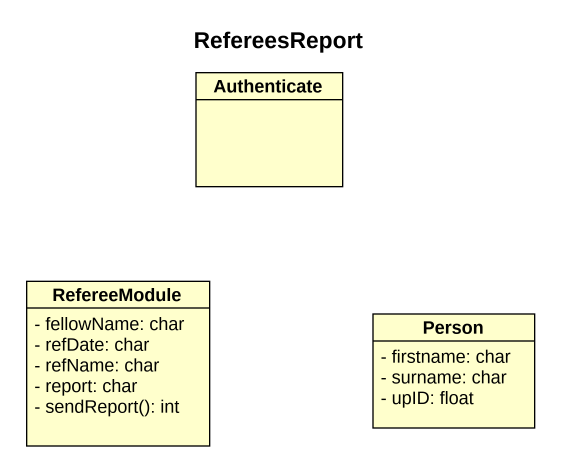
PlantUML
@startuml
title RefereesReport
hide circle
hide empty members
skinparam classAttributeIconSize 0
class Authenticate
class RefereeModule {
  - fellowName: char
  - refDate: char
  - refName: char
  - report: char
  {field} - sendReport(): int
}
class "Person" as Person_ {
  - firstname: char
  - surname: char
  - upID: float
}
@enduml
